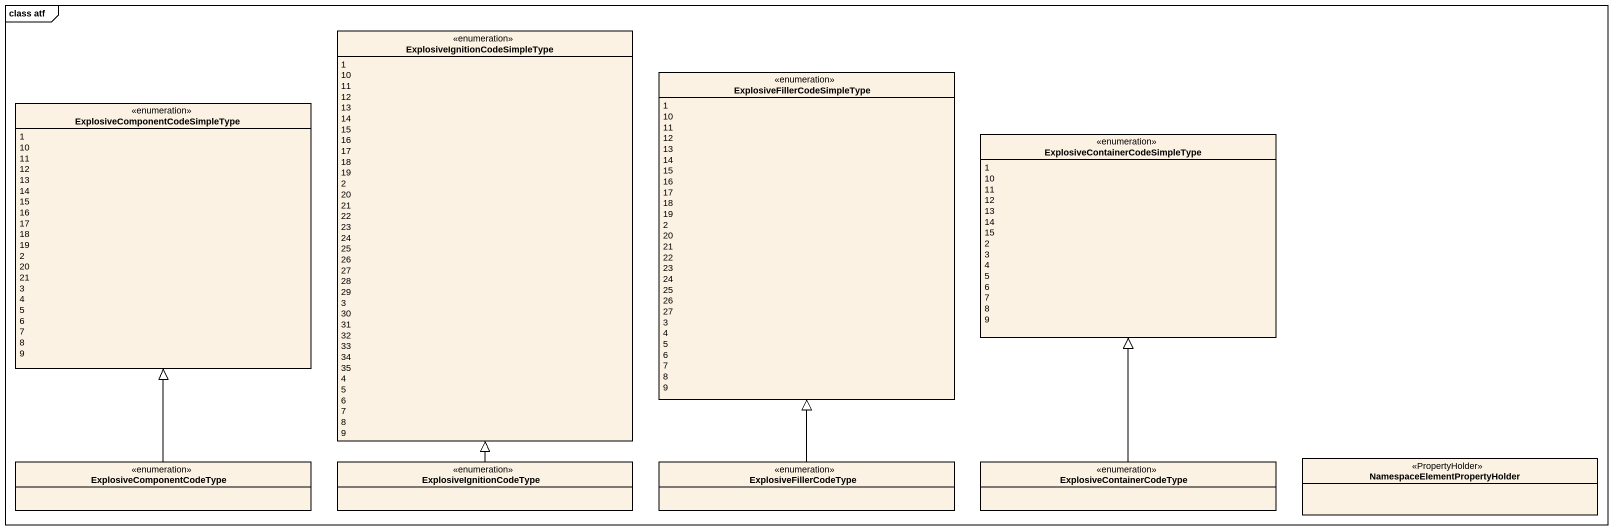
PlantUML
@startuml
mainframe class atf
hide circle
hide empty members
enum "ExplosiveIgnitionCodeSimpleType" as ExplosiveIgnitionCodeSimpleT {
  1
  10
  11
  12
  13
  14
  15
  16
  17
  18
  19
  2
  20
  21
  22
  23
  24
  25
  26
  27
  28
  29
  3
  30
  31
  32
  33
  34
  35
  4
  5
  6
  7
  8
  9
}
enum "ExplosiveFillerCodeSimpleType" as ExplosiveFillerCodeSimpleTyp {
  1
  10
  11
  12
  13
  14
  15
  16
  17
  18
  19
  2
  20
  21
  22
  23
  24
  25
  26
  27
  3
  4
  5
  6
  7
  8
  9
}
enum "ExplosiveComponentCodeSimpleType" as ExplosiveComponentCodeSimple {
  1
  10
  11
  12
  13
  14
  15
  16
  17
  18
  19
  2
  20
  21
  3
  4
  5
  6
  7
  8
  9
}
enum "ExplosiveContainerCodeSimpleType" as ExplosiveContainerCodeSimple {
  1
  10
  11
  12
  13
  14
  15
  2
  3
  4
  5
  6
  7
  8
  9
}
enum ExplosiveComponentCodeType
enum ExplosiveIgnitionCodeType
enum ExplosiveFillerCodeType
enum ExplosiveContainerCodeType
class "NamespaceElementPropertyHolder" as NamespaceElementPropertyHold <<PropertyHolder>>
ExplosiveComponentCodeType -up-|> ExplosiveComponentCodeSimple
ExplosiveIgnitionCodeType -up-|> ExplosiveIgnitionCodeSimpleT
ExplosiveFillerCodeType -up-|> ExplosiveFillerCodeSimpleTyp
ExplosiveContainerCodeType -up-|> ExplosiveContainerCodeSimple
@enduml
